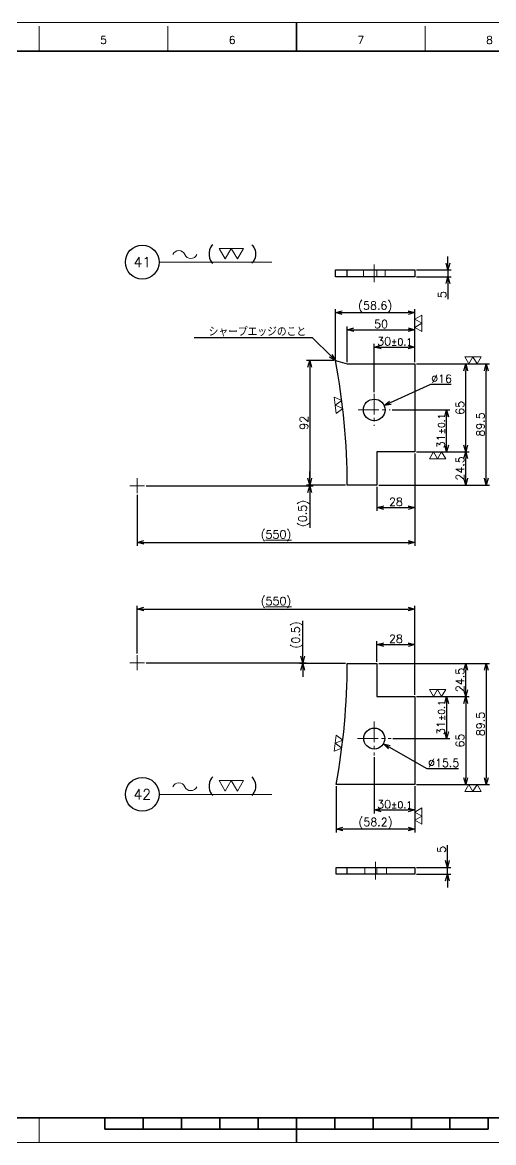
# Model space of a CAD drawing. Header units: millimetres. Extents: x -211 to 1235, y -11 to 828.
# Drawn here: x 404 to 752, y 0 to 828 of the extents above; entities that cross this region are included whole.
import ezdxf
from ezdxf import colors
from ezdxf.entities.mleader import LeaderData, LeaderLine
from ezdxf.enums import TextEntityAlignment as Align
from ezdxf.math import Vec2, Vec3

# ---------------------------------------------------------------- set-up
doc = ezdxf.new("R2010")
doc.units = ezdxf.units.MM
doc.header["$LTSCALE"] = 0.8
doc.header["$PDMODE"] = 99
doc.header["$PDSIZE"] = 1
doc.linetypes.add('CENTER2', pattern=[28.575, 19.05, -3.175, 3.175, -3.175])
doc.linetypes.add('HIDDEN', pattern=[9.525, 6.35, -3.175])
for name, color, linetype, lineweight in [('04_HIDDEN', 2, 'HIDDEN', 13), ('05_CENTER', 4, 'CENTER2', 13), ('07_TEXT', 3, 'Continuous', 13), ('08_DIM', 3, 'Continuous', 13), ('90_FRAME', 5, 'Continuous', 35)]:
    doc.layers.add(name, color=color, linetype=linetype, lineweight=lineweight)
doc.layers.add('91_BLANK', color=5, linetype='Continuous', lineweight=0, plot=False)
doc.styles.add('KSS_TXT', font='txt.shx', dxfattribs={"bigfont": 'extfont2.shx'})
doc.styles.get("Standard").update_dxf_attribs({"font": 'txt.shx', "bigfont": 'extfont2.shx'})
doc.dimstyles.new('KSS_DIM', dxfattribs={"dimscale": 2, "dimtxt": 3, "dimasz": 2.5, "dimexe": 1.25, "dimexo": 0.625, "dimtad": 1, "dimdsep": 46, "dimtxsty": 'KSS_TXT', "dimblk": 'OPEN30', "dimcen": 0, "dimazin": 2, "dimtfac": 0.75, "dimtmove": 0, "dimatfit": 3, "dimldrblk": 'OPEN30', "dimfxl": 1.25, "dimtolj": 1, "dimarcsym": 0})
doc.dimstyles.new('KSS_DIM$3', dxfattribs={"dimscale": 2, "dimtxt": 3, "dimasz": 2.5, "dimexe": 1.25, "dimexo": 0.625, "dimtad": 1, "dimtih": 1, "dimtoh": 1, "dimdsep": 46, "dimtxsty": 'KSS_TXT', "dimblk": 'OPEN30', "dimcen": 0, "dimazin": 2, "dimtfac": 0.75, "dimtofl": 0, "dimtmove": 0, "dimatfit": 3, "dimldrblk": 'OPEN30', "dimfxl": 1.25, "dimtolj": 1, "dimarcsym": 0})

# ---------------------------------------------------------------- blocks, each defined once
blk = doc.blocks.new('_Open30')
at = {"color": 0, "linetype": 'ByBlock', "lineweight": -2}
for p, q in [((-1, 0.27), (0, 0)), ((0, 0), (-1, -0.27)), ((0, 0), (-1, 0))]:
    blk.add_line(p, q, dxfattribs=at)
blk = doc.blocks.new('*D162')
at = {"layer": '08_DIM', "color": 0, "lineweight": -2, "transparency": 16777216}
for p, q in [((693.83, 509.13), (693.83, 466.73)), ((665.83, 484.63), (665.83, 466.73)), ((670.83, 469.23), (688.83, 469.23))]:
    blk.add_line(p, q, dxfattribs=at)
at = {"layer": 'Defpoints', "color": 0, "transparency": 16777216}
for p in [(693.83, 510.38), (665.83, 485.88), (693.83, 469.23)]:
    blk.add_point(p, dxfattribs=at)
at = {"layer": '08_DIM', "color": 0, "lineweight": -2, "transparency": 16777216, "xscale": 5, "yscale": 5, "zscale": 5, "rotation": 180}
blk.add_blockref('_Open30', (665.83, 469.23), dxfattribs=at)
at = {"layer": '08_DIM', "color": 0, "lineweight": -2, "transparency": 16777216, "xscale": 5, "yscale": 5, "zscale": 5}
blk.add_blockref('_Open30', (693.83, 469.23), dxfattribs=at)
at = {"layer": '08_DIM', "color": 0, "transparency": 16777216, "insert": (679.83, 473.48), "char_height": 6, "attachment_point": 5, "style": 'KSS_TXT'}
blk.add_mtext('\\A1;28', dxfattribs=at)
blk = doc.blocks.new('*D163')
at = {"layer": '08_DIM', "color": 0, "lineweight": -2, "transparency": 16777216}
for p, q in [((695.08, 510.38), (733.91, 510.38)), ((731.41, 490.88), (731.41, 505.38)), ((667.08, 485.88), (733.91, 485.88))]:
    blk.add_line(p, q, dxfattribs=at)
at = {"layer": 'Defpoints', "color": 0, "transparency": 16777216}
for p in [(693.83, 510.38), (731.41, 510.38), (665.83, 485.88)]:
    blk.add_point(p, dxfattribs=at)
at = {"layer": '08_DIM', "color": 0, "lineweight": -2, "transparency": 16777216, "xscale": 5, "yscale": 5, "zscale": 5}
for p, rotation in [((731.41, 510.38), 90), ((731.41, 485.88), 270)]:
    blk.add_blockref('_Open30', p, dxfattribs=dict(at, rotation=rotation))
at = {"layer": '08_DIM', "color": 0, "transparency": 16777216, "insert": (727.15, 498.13), "char_height": 6, "attachment_point": 5, "rotation": 90, "style": 'KSS_TXT'}
blk.add_mtext('\\A1;24.5', dxfattribs=at)
blk = doc.blocks.new('*D164')
at = {"layer": '08_DIM', "color": 0, "lineweight": -2, "transparency": 16777216}
for p, q in [((676.92, 541.38), (719.76, 541.38)), ((717.26, 515.38), (717.26, 536.38)), ((695.08, 510.38), (719.76, 510.38))]:
    blk.add_line(p, q, dxfattribs=at)
at = {"layer": 'Defpoints', "color": 0, "transparency": 16777216}
for p in [(675.67, 541.38), (717.26, 541.38), (693.83, 510.38)]:
    blk.add_point(p, dxfattribs=at)
at = {"layer": '08_DIM', "color": 0, "lineweight": -2, "transparency": 16777216, "xscale": 5, "yscale": 5, "zscale": 5}
for p, rotation in [((717.26, 541.38), 90), ((717.26, 510.38), 270)]:
    blk.add_blockref('_Open30', p, dxfattribs=dict(at, rotation=rotation))
at = {"layer": '08_DIM', "color": 0, "transparency": 16777216, "insert": (713.01, 525.88), "char_height": 6, "attachment_point": 5, "rotation": 90, "style": 'KSS_TXT'}
blk.add_mtext('31{\\H5.000000;%%p0.1}', dxfattribs=at)
blk = doc.blocks.new('*D165')
at = {"layer": '08_DIM', "color": 0, "lineweight": -2, "transparency": 16777216}
for p, q in [((695.08, 575.38), (733.91, 575.38)), ((731.41, 515.38), (731.41, 570.38)), ((695.08, 510.38), (733.91, 510.38))]:
    blk.add_line(p, q, dxfattribs=at)
at = {"layer": 'Defpoints', "color": 0, "transparency": 16777216}
for p in [(693.83, 575.38), (731.41, 575.38), (693.83, 510.38)]:
    blk.add_point(p, dxfattribs=at)
at = {"layer": '08_DIM', "color": 0, "lineweight": -2, "transparency": 16777216, "xscale": 5, "yscale": 5, "zscale": 5}
for p, rotation in [((731.41, 575.38), 90), ((731.41, 510.38), 270)]:
    blk.add_blockref('_Open30', p, dxfattribs=dict(at, rotation=rotation))
at = {"layer": '08_DIM', "color": 0, "transparency": 16777216, "insert": (727.15, 542.88), "char_height": 6, "attachment_point": 5, "rotation": 90, "style": 'KSS_TXT'}
blk.add_mtext('\\A1;65', dxfattribs=at)
blk = doc.blocks.new('p1ba02')
for p, q in [((-1.5, 2.6), (1.5, 2.6)), ((0, 0), (-1.5, 2.6)), ((1.5, 2.6), (0, 0)), ((3, 0), (1.5, 2.6)), ((1.5, 2.6), (4.5, 2.6)), ((4.5, 2.6), (3, 0))]:
    blk.add_line(p, q)
blk = doc.blocks.new('*D166')
at = {"layer": '08_DIM', "color": 0, "lineweight": -2, "transparency": 16777216}
for p, q in [((695.08, 575.38), (749.03, 575.38)), ((746.53, 490.88), (746.53, 570.38)), ((667.08, 485.88), (749.03, 485.88))]:
    blk.add_line(p, q, dxfattribs=at)
at = {"layer": 'Defpoints', "color": 0, "transparency": 16777216}
for p in [(693.83, 575.38), (746.53, 575.38), (665.83, 485.88)]:
    blk.add_point(p, dxfattribs=at)
at = {"layer": '08_DIM', "color": 0, "lineweight": -2, "transparency": 16777216, "xscale": 5, "yscale": 5, "zscale": 5}
for p, rotation in [((746.53, 575.38), 90), ((746.53, 485.88), 270)]:
    blk.add_blockref('_Open30', p, dxfattribs=dict(at, rotation=rotation))
at = {"layer": '08_DIM', "color": 0, "transparency": 16777216, "insert": (742.27, 530.63), "char_height": 6, "attachment_point": 5, "rotation": 90, "style": 'KSS_TXT'}
blk.add_mtext('\\A1;89.5', dxfattribs=at)
blk = doc.blocks.new('*D167')
at = {"layer": '08_DIM', "color": 0, "lineweight": -2, "transparency": 16777216}
for p, q in [((663.83, 554.48), (663.83, 590.35)), ((668.83, 587.85), (688.83, 587.85)), ((693.83, 576.63), (693.83, 590.35))]:
    blk.add_line(p, q, dxfattribs=at)
at = {"layer": 'Defpoints', "color": 0, "transparency": 16777216}
for p in [(693.83, 587.85), (693.83, 575.38), (663.83, 553.23)]:
    blk.add_point(p, dxfattribs=at)
at = {"layer": '08_DIM', "color": 0, "lineweight": -2, "transparency": 16777216, "xscale": 5, "yscale": 5, "zscale": 5, "rotation": 180}
blk.add_blockref('_Open30', (663.83, 587.85), dxfattribs=at)
at = {"layer": '08_DIM', "color": 0, "lineweight": -2, "transparency": 16777216, "xscale": 5, "yscale": 5, "zscale": 5}
blk.add_blockref('_Open30', (693.83, 587.85), dxfattribs=at)
at = {"layer": '08_DIM', "color": 0, "transparency": 16777216, "insert": (678.83, 592.1), "char_height": 6, "attachment_point": 5, "style": 'KSS_TXT'}
blk.add_mtext('30{\\H5.000000;%%p0.1}', dxfattribs=at)
blk = doc.blocks.new('*D168')
at = {"layer": '08_DIM', "color": 0, "lineweight": -2, "transparency": 16777216}
for p, q in [((643.83, 576.63), (643.83, 603.12)), ((648.83, 600.62), (688.83, 600.62)), ((693.83, 576.63), (693.83, 603.12))]:
    blk.add_line(p, q, dxfattribs=at)
at = {"layer": 'Defpoints', "color": 0, "transparency": 16777216}
for p in [(693.83, 600.62), (643.83, 575.38), (693.83, 575.38)]:
    blk.add_point(p, dxfattribs=at)
at = {"layer": '08_DIM', "color": 0, "lineweight": -2, "transparency": 16777216, "xscale": 5, "yscale": 5, "zscale": 5, "rotation": 180}
blk.add_blockref('_Open30', (643.83, 600.62), dxfattribs=at)
at = {"layer": '08_DIM', "color": 0, "lineweight": -2, "transparency": 16777216, "xscale": 5, "yscale": 5, "zscale": 5}
blk.add_blockref('_Open30', (693.83, 600.62), dxfattribs=at)
at = {"layer": '08_DIM', "color": 0, "transparency": 16777216, "insert": (668.83, 604.87), "char_height": 6, "attachment_point": 5, "style": 'KSS_TXT'}
blk.add_mtext('\\A1;50', dxfattribs=at)
blk = doc.blocks.new('*D169')
at = {"layer": '08_DIM', "color": 0, "lineweight": -2, "transparency": 16777216}
for p, q in [((616.14, 490.88), (616.14, 495.88)), ((495.42, 485.38), (618.64, 485.38)), ((642.58, 485.88), (613.64, 485.88)), ((616.14, 485.88), (616.14, 485.38)), ((616.14, 480.38), (616.14, 454.34))]:
    blk.add_line(p, q, dxfattribs=at)
at = {"layer": 'Defpoints', "color": 0, "transparency": 16777216}
for p in [(494.17, 485.38), (616.14, 485.38), (643.83, 485.88)]:
    blk.add_point(p, dxfattribs=at)
at = {"layer": '08_DIM', "color": 0, "lineweight": -2, "transparency": 16777216, "xscale": 5, "yscale": 5, "zscale": 5}
for p, rotation in [((616.14, 485.88), 270), ((616.14, 485.38), 90)]:
    blk.add_blockref('_Open30', p, dxfattribs=dict(at, rotation=rotation))
at = {"layer": '08_DIM', "color": 0, "transparency": 16777216, "insert": (611.89, 464.86), "char_height": 6, "attachment_point": 5, "rotation": 90, "style": 'KSS_TXT'}
blk.add_mtext('\\A1;(0.5)', dxfattribs=at)
blk = doc.blocks.new('*D171')
at = {"layer": '08_DIM', "color": 0, "lineweight": -2, "transparency": 16777216}
for p, q in [((635.19, 579.13), (635.19, 615.79)), ((640.19, 613.29), (688.83, 613.29)), ((693.83, 576.63), (693.83, 615.79))]:
    blk.add_line(p, q, dxfattribs=at)
at = {"layer": 'Defpoints', "color": 0, "transparency": 16777216}
for p in [(693.83, 613.29), (635.19, 577.88), (693.83, 575.38)]:
    blk.add_point(p, dxfattribs=at)
at = {"layer": '08_DIM', "color": 0, "lineweight": -2, "transparency": 16777216, "xscale": 5, "yscale": 5, "zscale": 5, "rotation": 180}
blk.add_blockref('_Open30', (635.19, 613.29), dxfattribs=at)
at = {"layer": '08_DIM', "color": 0, "lineweight": -2, "transparency": 16777216, "xscale": 5, "yscale": 5, "zscale": 5}
blk.add_blockref('_Open30', (693.83, 613.29), dxfattribs=at)
at = {"layer": '08_DIM', "color": 0, "transparency": 16777216, "insert": (664.51, 617.54), "char_height": 6, "attachment_point": 5, "style": 'KSS_TXT'}
blk.add_mtext('\\A1;(58.6)', dxfattribs=at)
blk = doc.blocks.new('*D170')
at = {"layer": '08_DIM', "color": 0, "lineweight": -2, "transparency": 16777216}
for p, q in [((633.94, 577.88), (613.64, 577.88)), ((616.14, 572.88), (616.14, 490.88)), ((642.58, 485.88), (613.64, 485.88))]:
    blk.add_line(p, q, dxfattribs=at)
at = {"layer": 'Defpoints', "color": 0, "transparency": 16777216}
for p in [(635.19, 577.88), (616.14, 485.88), (643.83, 485.88)]:
    blk.add_point(p, dxfattribs=at)
at = {"layer": '08_DIM', "color": 0, "lineweight": -2, "transparency": 16777216, "xscale": 5, "yscale": 5, "zscale": 5}
for p, rotation in [((616.14, 577.88), 90), ((616.14, 485.88), 270)]:
    blk.add_blockref('_Open30', p, dxfattribs=dict(at, rotation=rotation))
at = {"layer": '08_DIM', "color": 0, "transparency": 16777216, "insert": (611.89, 531.88), "char_height": 6, "attachment_point": 5, "rotation": 90, "style": 'KSS_TXT'}
blk.add_mtext('\\A1;92', dxfattribs=at)
blk = doc.blocks.new('*D172')
at = {"layer": '08_DIM', "color": 0, "lineweight": -2, "transparency": 16777216}
for p, q in [((693.83, 509.13), (693.83, 441.05)), ((488.68, 478.64), (488.68, 441.05)), ((493.68, 443.55), (688.83, 443.55))]:
    blk.add_line(p, q, dxfattribs=at)
at = {"layer": 'Defpoints', "color": 0, "transparency": 16777216}
for p in [(693.83, 510.38), (488.68, 479.89), (693.83, 443.55)]:
    blk.add_point(p, dxfattribs=at)
at = {"layer": '08_DIM', "color": 0, "lineweight": -2, "transparency": 16777216, "xscale": 5, "yscale": 5, "zscale": 5, "rotation": 180}
blk.add_blockref('_Open30', (488.68, 443.55), dxfattribs=at)
at = {"layer": '08_DIM', "color": 0, "lineweight": -2, "transparency": 16777216, "xscale": 5, "yscale": 5, "zscale": 5}
blk.add_blockref('_Open30', (693.83, 443.55), dxfattribs=at)
at = {"layer": '08_DIM', "color": 0, "transparency": 16777216, "insert": (591.25, 448.4), "char_height": 6, "attachment_point": 5, "style": 'KSS_TXT'}
blk.add_mtext('\\A1;(\\L550)', dxfattribs=at)
blk = doc.blocks.new('*D173')
at = {"layer": '08_DIM', "color": 0, "lineweight": -2, "transparency": 16777216}
for p, q in [((718.24, 649.81), (718.24, 654.81)), ((695.08, 644.81), (720.74, 644.81)), ((695.08, 639.81), (720.74, 639.81)), ((718.24, 644.81), (718.24, 639.81)), ((718.24, 634.81), (718.24, 623.31))]:
    blk.add_line(p, q, dxfattribs=at)
at = {"layer": 'Defpoints', "color": 0, "transparency": 16777216}
for p in [(693.83, 644.81), (693.83, 639.81), (718.24, 639.81)]:
    blk.add_point(p, dxfattribs=at)
at = {"layer": '08_DIM', "color": 0, "lineweight": -2, "transparency": 16777216, "xscale": 5, "yscale": 5, "zscale": 5}
for p, rotation in [((718.24, 644.81), 270), ((718.24, 639.81), 90)]:
    blk.add_blockref('_Open30', p, dxfattribs=dict(at, rotation=rotation))
at = {"layer": '08_DIM', "color": 0, "transparency": 16777216, "insert": (713.99, 626.56), "char_height": 6, "attachment_point": 5, "rotation": 90, "style": 'KSS_TXT'}
blk.add_mtext('\\A1;5', dxfattribs=at)
blk = doc.blocks.new('*D176')
at = {"layer": '08_DIM', "color": 0, "lineweight": -2, "transparency": 16777216}
for p, q in [((665.83, 355.31), (665.83, 370.53)), ((670.83, 368.03), (688.83, 368.03)), ((693.83, 330.81), (693.83, 370.53))]:
    blk.add_line(p, q, dxfattribs=at)
at = {"layer": 'Defpoints', "color": 0, "transparency": 16777216}
for p in [(693.83, 368.03), (665.83, 354.06), (693.83, 329.56)]:
    blk.add_point(p, dxfattribs=at)
at = {"layer": '08_DIM', "color": 0, "lineweight": -2, "transparency": 16777216, "xscale": 5, "yscale": 5, "zscale": 5, "rotation": 180}
blk.add_blockref('_Open30', (665.83, 368.03), dxfattribs=at)
at = {"layer": '08_DIM', "color": 0, "lineweight": -2, "transparency": 16777216, "xscale": 5, "yscale": 5, "zscale": 5}
blk.add_blockref('_Open30', (693.83, 368.03), dxfattribs=at)
at = {"layer": '08_DIM', "color": 0, "transparency": 16777216, "insert": (679.83, 372.28), "char_height": 6, "attachment_point": 5, "style": 'KSS_TXT'}
blk.add_mtext('\\A1;28', dxfattribs=at)
blk = doc.blocks.new('*D177')
at = {"layer": '08_DIM', "color": 0, "lineweight": -2, "transparency": 16777216}
for p, q in [((667.08, 354.06), (733.91, 354.06)), ((731.41, 334.56), (731.41, 349.06)), ((695.08, 329.56), (733.91, 329.56))]:
    blk.add_line(p, q, dxfattribs=at)
at = {"layer": 'Defpoints', "color": 0, "transparency": 16777216}
for p in [(665.83, 354.06), (731.41, 354.06), (693.83, 329.56)]:
    blk.add_point(p, dxfattribs=at)
at = {"layer": '08_DIM', "color": 0, "lineweight": -2, "transparency": 16777216, "xscale": 5, "yscale": 5, "zscale": 5}
for p, rotation in [((731.41, 354.06), 90), ((731.41, 329.56), 270)]:
    blk.add_blockref('_Open30', p, dxfattribs=dict(at, rotation=rotation))
at = {"layer": '08_DIM', "color": 0, "transparency": 16777216, "insert": (727.15, 341.81), "char_height": 6, "attachment_point": 5, "rotation": 90, "style": 'KSS_TXT'}
blk.add_mtext('\\A1;24.5', dxfattribs=at)
blk = doc.blocks.new('*D178')
at = {"layer": '08_DIM', "color": 0, "lineweight": -2, "transparency": 16777216}
for p, q in [((695.08, 329.56), (733.91, 329.56)), ((731.41, 324.56), (731.41, 269.56)), ((695.08, 264.56), (733.91, 264.56))]:
    blk.add_line(p, q, dxfattribs=at)
at = {"layer": 'Defpoints', "color": 0, "transparency": 16777216}
for p in [(693.83, 329.56), (693.83, 264.56), (731.41, 264.56)]:
    blk.add_point(p, dxfattribs=at)
at = {"layer": '08_DIM', "color": 0, "lineweight": -2, "transparency": 16777216, "xscale": 5, "yscale": 5, "zscale": 5}
for p, rotation in [((731.41, 329.56), 90), ((731.41, 264.56), 270)]:
    blk.add_blockref('_Open30', p, dxfattribs=dict(at, rotation=rotation))
at = {"layer": '08_DIM', "color": 0, "transparency": 16777216, "insert": (727.15, 297.06), "char_height": 6, "attachment_point": 5, "rotation": 90, "style": 'KSS_TXT'}
blk.add_mtext('\\A1;65', dxfattribs=at)
blk = doc.blocks.new('*D179')
at = {"layer": '08_DIM', "color": 0, "lineweight": -2, "transparency": 16777216}
for p, q in [((695.08, 329.56), (719.76, 329.56)), ((717.26, 324.56), (717.26, 303.56)), ((677.55, 298.56), (719.76, 298.56))]:
    blk.add_line(p, q, dxfattribs=at)
at = {"layer": 'Defpoints', "color": 0, "transparency": 16777216}
for p in [(693.83, 329.56), (676.3, 298.56), (717.26, 298.56)]:
    blk.add_point(p, dxfattribs=at)
at = {"layer": '08_DIM', "color": 0, "lineweight": -2, "transparency": 16777216, "xscale": 5, "yscale": 5, "zscale": 5}
for p, rotation in [((717.26, 329.56), 90), ((717.26, 298.56), 270)]:
    blk.add_blockref('_Open30', p, dxfattribs=dict(at, rotation=rotation))
at = {"layer": '08_DIM', "color": 0, "transparency": 16777216, "insert": (713.01, 314.06), "char_height": 6, "attachment_point": 5, "rotation": 90, "style": 'KSS_TXT'}
blk.add_mtext('31{\\H5.000000;%%p0.1}', dxfattribs=at)
blk = doc.blocks.new('*D180')
at = {"layer": '08_DIM', "color": 0, "lineweight": -2, "transparency": 16777216}
for p, q in [((667.08, 354.06), (749.03, 354.06)), ((746.53, 349.06), (746.53, 269.56)), ((695.08, 264.56), (749.03, 264.56))]:
    blk.add_line(p, q, dxfattribs=at)
at = {"layer": 'Defpoints', "color": 0, "transparency": 16777216}
for p in [(665.83, 354.06), (693.83, 264.56), (746.53, 264.56)]:
    blk.add_point(p, dxfattribs=at)
at = {"layer": '08_DIM', "color": 0, "lineweight": -2, "transparency": 16777216, "xscale": 5, "yscale": 5, "zscale": 5}
for p, rotation in [((746.53, 354.06), 90), ((746.53, 264.56), 270)]:
    blk.add_blockref('_Open30', p, dxfattribs=dict(at, rotation=rotation))
at = {"layer": '08_DIM', "color": 0, "transparency": 16777216, "insert": (742.27, 309.31), "char_height": 6, "attachment_point": 5, "rotation": 90, "style": 'KSS_TXT'}
blk.add_mtext('\\A1;89.5', dxfattribs=at)
blk = doc.blocks.new('*D181')
at = {"layer": '08_DIM', "color": 0, "lineweight": -2, "transparency": 16777216}
for p, q in [((635.66, 263.31), (635.66, 229.11)), ((693.83, 263.31), (693.83, 229.11)), ((688.83, 231.61), (640.66, 231.61))]:
    blk.add_line(p, q, dxfattribs=at)
at = {"layer": 'Defpoints', "color": 0, "transparency": 16777216}
for p in [(635.66, 264.56), (693.83, 264.56), (635.66, 231.61)]:
    blk.add_point(p, dxfattribs=at)
at = {"layer": '08_DIM', "color": 0, "lineweight": -2, "transparency": 16777216, "xscale": 5, "yscale": 5, "zscale": 5, "rotation": 180}
blk.add_blockref('_Open30', (635.66, 231.61), dxfattribs=at)
at = {"layer": '08_DIM', "color": 0, "lineweight": -2, "transparency": 16777216, "xscale": 5, "yscale": 5, "zscale": 5}
blk.add_blockref('_Open30', (693.83, 231.61), dxfattribs=at)
at = {"layer": '08_DIM', "color": 0, "transparency": 16777216, "insert": (664.74, 235.87), "char_height": 6, "attachment_point": 5, "style": 'KSS_TXT'}
blk.add_mtext('\\A1;(58.2)', dxfattribs=at)
blk = doc.blocks.new('*D182')
at = {"layer": '08_DIM', "color": 0, "lineweight": -2, "transparency": 16777216}
for p, q in [((663.83, 284.84), (663.83, 243.27)), ((693.83, 263.31), (693.83, 243.27)), ((668.83, 245.77), (688.83, 245.77))]:
    blk.add_line(p, q, dxfattribs=at)
at = {"layer": 'Defpoints', "color": 0, "transparency": 16777216}
for p in [(663.83, 286.09), (693.83, 264.56), (693.83, 245.77)]:
    blk.add_point(p, dxfattribs=at)
at = {"layer": '08_DIM', "color": 0, "lineweight": -2, "transparency": 16777216, "xscale": 5, "yscale": 5, "zscale": 5, "rotation": 180}
blk.add_blockref('_Open30', (663.83, 245.77), dxfattribs=at)
at = {"layer": '08_DIM', "color": 0, "lineweight": -2, "transparency": 16777216, "xscale": 5, "yscale": 5, "zscale": 5}
blk.add_blockref('_Open30', (693.83, 245.77), dxfattribs=at)
at = {"layer": '08_DIM', "color": 0, "transparency": 16777216, "insert": (678.83, 250.02), "char_height": 6, "attachment_point": 5, "style": 'KSS_TXT'}
blk.add_mtext('30{\\H5.000000;%%p0.1}', dxfattribs=at)
blk = doc.blocks.new('*D183')
at = {"layer": '08_DIM', "color": 0, "lineweight": -2, "transparency": 16777216}
for p, q in [((611.04, 359.56), (611.04, 385.61)), ((495.42, 354.56), (613.54, 354.56)), ((642.58, 354.06), (608.54, 354.06)), ((611.04, 354.06), (611.04, 354.56)), ((611.04, 349.06), (611.04, 344.06))]:
    blk.add_line(p, q, dxfattribs=at)
at = {"layer": 'Defpoints', "color": 0, "transparency": 16777216}
for p in [(494.17, 354.56), (611.04, 354.56), (643.83, 354.06)]:
    blk.add_point(p, dxfattribs=at)
at = {"layer": '08_DIM', "color": 0, "lineweight": -2, "transparency": 16777216, "xscale": 5, "yscale": 5, "zscale": 5}
for p, rotation in [((611.04, 354.56), 270), ((611.04, 354.06), 90)]:
    blk.add_blockref('_Open30', p, dxfattribs=dict(at, rotation=rotation))
at = {"layer": '08_DIM', "color": 0, "transparency": 16777216, "insert": (606.79, 375.09), "char_height": 6, "attachment_point": 5, "rotation": 90, "style": 'KSS_TXT'}
blk.add_mtext('\\A1;(0.5)', dxfattribs=at)
blk = doc.blocks.new('*D184')
at = {"layer": '08_DIM', "color": 0, "lineweight": -2, "transparency": 16777216}
for p, q in [((488.68, 361.31), (488.68, 396.73)), ((493.68, 394.23), (688.83, 394.23)), ((693.83, 330.81), (693.83, 396.73))]:
    blk.add_line(p, q, dxfattribs=at)
at = {"layer": 'Defpoints', "color": 0, "transparency": 16777216}
for p in [(693.83, 394.23), (488.68, 360.06), (693.83, 329.56)]:
    blk.add_point(p, dxfattribs=at)
at = {"layer": '08_DIM', "color": 0, "lineweight": -2, "transparency": 16777216, "xscale": 5, "yscale": 5, "zscale": 5, "rotation": 180}
blk.add_blockref('_Open30', (488.68, 394.23), dxfattribs=at)
at = {"layer": '08_DIM', "color": 0, "lineweight": -2, "transparency": 16777216, "xscale": 5, "yscale": 5, "zscale": 5}
blk.add_blockref('_Open30', (693.83, 394.23), dxfattribs=at)
at = {"layer": '08_DIM', "color": 0, "transparency": 16777216, "insert": (591.25, 399.09), "char_height": 6, "attachment_point": 5, "style": 'KSS_TXT'}
blk.add_mtext('\\A1;(\\L550)', dxfattribs=at)
blk = doc.blocks.new('AM_BALLOON1')
at = {"transparency": 16777216}
blk.add_circle((0, 0), 5, dxfattribs=at)
blk.add_attdef('B_NUMBER', text='', height=3, dxfattribs=at).set_placement((0, 0), align=Align.MIDDLE_CENTER)
blk = doc.blocks.new('_OPEN')
at = {"color": 0, "linetype": 'ByBlock'}
for p, q in [((-1, 0.17), (0, 0)), ((0, 0), (-1, -0.17)), ((0, 0), (-1, 0))]:
    blk.add_line(p, q, dxfattribs=at)
blk = doc.blocks.new('p1ba05')
for centre, start, end in [((-2.95, 0.29), 24.2276, 155.5758), ((0, 1.62), 204.2276, 335.5758)]:
    blk.add_arc(centre, 1.62, start, end)
blk = doc.blocks.new('*D186')
at = {"layer": '08_DIM', "color": 0, "lineweight": -2, "transparency": 16777216}
for p, q in [((717.82, 208.38), (717.82, 219.88)), ((695.08, 203.38), (720.32, 203.38)), ((717.82, 198.38), (717.82, 203.38)), ((695.08, 198.38), (720.32, 198.38)), ((717.82, 193.38), (717.82, 188.38))]:
    blk.add_line(p, q, dxfattribs=at)
at = {"layer": 'Defpoints', "color": 0, "transparency": 16777216}
for p in [(693.83, 203.38), (717.82, 203.38), (693.83, 198.38)]:
    blk.add_point(p, dxfattribs=at)
at = {"layer": '08_DIM', "color": 0, "lineweight": -2, "transparency": 16777216, "xscale": 5, "yscale": 5, "zscale": 5}
for p, rotation in [((717.82, 203.38), 270), ((717.82, 198.38), 90)]:
    blk.add_blockref('_Open30', p, dxfattribs=dict(at, rotation=rotation))
at = {"layer": '08_DIM', "color": 0, "transparency": 16777216, "insert": (713.57, 216.63), "char_height": 6, "attachment_point": 5, "rotation": 90, "style": 'KSS_TXT'}
blk.add_mtext('\\A1;5', dxfattribs=at)
blk = doc.blocks.new('*D201')
at = {"layer": '08_DIM', "color": 0, "lineweight": -2, "transparency": 16777216}
for p, q in [((705.3, 560.18), (675.67, 546.75)), ((720.55, 560.18), (705.3, 560.18))]:
    blk.add_line(p, q, dxfattribs=at)
at = {"layer": 'Defpoints', "color": 0, "transparency": 16777216}
for p in [(656.54, 538.08), (671.11, 544.68)]:
    blk.add_point(p, dxfattribs=at)
at = {"layer": '08_DIM', "color": 0, "lineweight": -2, "transparency": 16777216, "xscale": 5, "yscale": 5, "zscale": 5, "rotation": 204.3828563816689}
blk.add_blockref('_Open30', (671.11, 544.68), dxfattribs=at)
at = {"layer": '08_DIM', "color": 0, "transparency": 16777216, "insert": (713.55, 564.43), "char_height": 6, "attachment_point": 5, "style": 'KSS_TXT'}
blk.add_mtext('\\A1;%%C16', dxfattribs=at)
blk = doc.blocks.new('*D203')
at = {"layer": '08_DIM', "color": 0, "lineweight": -2, "transparency": 16777216}
for p, q in [((702.83, 276.28), (674.9, 292.24)), ((726.12, 276.28), (702.83, 276.28))]:
    blk.add_line(p, q, dxfattribs=at)
at = {"layer": 'Defpoints', "color": 0, "transparency": 16777216}
for p in [(657.1, 302.41), (670.55, 294.72)]:
    blk.add_point(p, dxfattribs=at)
at = {"layer": '08_DIM', "color": 0, "lineweight": -2, "transparency": 16777216, "xscale": 5, "yscale": 5, "zscale": 5, "rotation": 150.2544597156226}
blk.add_blockref('_Open30', (670.55, 294.72), dxfattribs=at)
at = {"layer": '08_DIM', "color": 0, "transparency": 16777216, "insert": (715.1, 280.54), "char_height": 6, "attachment_point": 5, "style": 'KSS_TXT'}
blk.add_mtext('\\A1;%%C15.5', dxfattribs=at)

msp = doc.modelspace()

# ---------------------------------------------------------------- linework, layer by layer
at = {"color": 0}
for p, q in [((643.826, 639.814), (643.826, 644.814)), ((635.195, 577.883), (643.826, 575.382)), ((643.826, 575.382), (693.826, 575.382)), ((693.826, 575.382), (693.826, 510.382)), ((693.826, 510.382), (665.826, 510.382)), ((665.826, 510.382), (665.826, 485.882)), ((665.826, 485.882), (643.825, 485.882)), ((643.825, 354.065), (665.826, 354.065)), ((665.826, 354.065), (665.826, 329.565)), ((665.826, 329.565), (693.826, 329.565)), ((693.826, 329.565), (693.826, 264.565)), ((693.826, 264.565), (635.659, 264.565))]:
    msp.add_line(p, q, dxfattribs=at)
at = {"color": 9}
msp.add_line((643.825, 198.377), (643.825, 203.377), dxfattribs=at)
at = {"color": 0}
for points in [[(693.827, 639.814), (635.197, 639.814), (635.197, 644.814), (693.827, 644.814)], [(693.826, 198.377), (635.659, 198.377), (635.659, 203.377), (693.826, 203.377)]]:
    msp.add_lwpolyline(points, close=True, dxfattribs=at)
for centre, radius in [((663.826, 541.382), 8), ((663.826, 298.565), 7.75)]:
    msp.add_circle(centre, radius, dxfattribs=at)
for centre, radius, start, end in [((143.823, 485.382), 500.002, 0.057334, 10.661166), ((143.826, 354.565), 500, 349.63024, 359.942704)]:
    msp.add_arc(centre, radius, start, end, dxfattribs=at)
at = {"layer": '04_HIDDEN'}
for p, q in [((655.828, 639.814), (655.828, 644.814)), ((671.828, 639.814), (671.828, 644.814)), ((656.826, 198.377), (656.826, 203.377)), ((672.826, 198.377), (672.826, 203.377))]:
    msp.add_line(p, q, dxfattribs=at)
at = {"layer": '04_HIDDEN', "color": 9}
for p, q in [((665.827, 639.814), (665.827, 644.814)), ((665.826, 198.377), (665.826, 203.377))]:
    msp.add_line(p, q, dxfattribs=at)
at = {"layer": '05_CENTER'}
for p, q in [((663.828, 635.814), (663.828, 648.814)), ((663.826, 553.228), (663.826, 529.536)), ((651.98, 541.382), (675.671, 541.382)), ((488.68, 479.89), (488.68, 490.875)), ((494.173, 485.382), (483.188, 485.382)), ((488.68, 349.072), (488.68, 360.058)), ((494.173, 354.565), (483.188, 354.565)), ((663.826, 311.044), (663.826, 286.086)), ((651.346, 298.565), (676.305, 298.565)), ((664.826, 194.377), (664.826, 207.377))]:
    msp.add_line(p, q, dxfattribs=at)
at = {"layer": '08_DIM'}
for p, q in [((504.963, 650.611), (588.181, 650.611)), ((504.963, 257.335), (588.181, 257.335))]:
    msp.add_line(p, q, dxfattribs=at)
at = {"layer": '90_FRAME', "color": 4, "lineweight": 13}
for p, q in [((416.309, 806.5), (416.309, 824.906)), ((511.355, 806.5), (511.355, 824.906)), ((701.446, 806.5), (701.446, 824.906)), ((416.309, 0), (416.309, 18.324))]:
    msp.add_line(p, q, dxfattribs=at)
at = {"layer": '90_FRAME'}
for p, q in [((606.4, 827.746), (606.4, 806.5)), ((464.816, 9.829), (464.816, 18.324)), ((493.133, 9.829), (493.133, 18.324)), ((521.45, 9.829), (521.45, 18.324)), ((549.767, 9.829), (549.767, 18.324)), ((578.083, 9.829), (578.083, 18.324)), ((606.4, 0), (606.4, 18.324)), ((634.717, 9.829), (634.717, 18.324)), ((663.034, 9.829), (663.034, 18.324)), ((691.351, 9.829), (691.351, 18.324)), ((719.668, 9.829), (719.668, 18.324)), ((747.984, 9.829), (747.984, 18.324)), ((464.816, 9.829), (747.984, 9.829))]:
    msp.add_line(p, q, dxfattribs=at)
msp.add_lwpolyline([(55.161, 18.324), (1157.639, 18.324), (1157.639, 806.5), (55.161, 806.5)], close=True, dxfattribs=at)
at = {"layer": '91_BLANK'}
msp.add_lwpolyline([(0, 0), (1176.045, 0), (1176.045, 827.746), (0, 827.746)], close=True, dxfattribs=at)

# ---------------------------------------------------------------- block references
at = {"layer": '08_DIM'}
for name, p, xscale, yscale, zscale in [('p1ba05', (528.282, 653.346), 3, 3, 3), ('p1ba02', (553.693, 652.995), 3, 3, 3), ('p1ba02', (739.72, 575.382), -2, 2, 2), ('p1ba02', (713.567, 329.565), -2, 2, 2), ('p1ba05', (528.282, 260.071), 3, 3, 3), ('p1ba02', (553.693, 259.72), 3, 3, 3)]:
    msp.add_blockref(name, p, dxfattribs=dict(at, xscale=xscale, yscale=yscale, zscale=zscale))
at = {"layer": '08_DIM', "yscale": 2, "zscale": 2}
for p, xscale, rotation in [((693.826, 608.419), 2, 270), ((640.556, 542.466), 2, 96.90518252860834), ((713.567, 510.382), 2, 180), ((640.556, 297.481), -2, 83.09481747139162), ((739.72, 264.565), 2, 180), ((693.826, 244.27), 2, 270)]:
    msp.add_blockref('p1ba02', p, dxfattribs=dict(at, xscale=xscale, rotation=rotation))

# ---------------------------------------------------------------- texts
at = {"layer": '07_TEXT', "style": 'KSS_TXT'}
for p in [(540.218, 652.769), (540.218, 259.494)]:
    msp.add_text('(   )', height=9, dxfattribs=at).set_placement(p)
at = {"layer": '90_FRAME', "color": 0, "lineweight": 13, "style": 'KSS_TXT'}
for s, p in [('5', (463.832, 810.166)), ('6', (558.878, 810.166)), ('7', (653.923, 810.166)), ('8', (748.968, 810.166))]:
    msp.add_text(s, height=5.68, dxfattribs=at).set_placement(p, align=Align.BOTTOM_CENTER)

# ---------------------------------------------------------------- dimensions: what is measured, and where the dimension line sits
at = {"layer": '08_DIM'}
for base, p1, p2, picture, middle in [((718.243, 639.814), (693.827, 644.814), (693.827, 639.814), '*D173', (713.989, 626.564)), ((616.145, 485.882), (635.195, 577.883), (643.825, 485.882), '*D170', (611.895, 531.882)), ((731.407, 354.065), (693.826, 329.565), (665.826, 354.065), '*D177', (727.153, 341.815)), ((746.527, 264.565), (665.826, 354.065), (693.826, 264.565), '*D180', (742.273, 309.315)), ((731.407, 264.565), (693.826, 329.565), (693.826, 264.565), '*D178', (727.153, 297.065)), ((717.823, 203.377), (693.826, 198.377), (693.826, 203.377), '*D186', (713.568, 216.627))]:
    dim = msp.add_linear_dim(base=base, p1=p1, p2=p2, angle=90, dimstyle='KSS_DIM', dxfattribs=at)
    dim.commit()
    dim.dimension.update_dxf_attribs({"geometry": picture, "text_midpoint": middle})
for base, p1, p2, text, override, picture, middle in [((693.826, 613.29), (635.195, 577.883), (693.826, 575.382), '(<>)', {"dimdec": 1, "dimarcsym": 1}, '*D171', (664.51, 617.544)), ((693.826, 443.546), (488.68, 479.89), (693.826, 510.382), '(\\L550)', {"dimarcsym": 1}, '*D172', (591.253, 448.404)), ((635.659, 231.611), (693.826, 264.565), (635.659, 264.565), '(<>)', {"dimdec": 1}, '*D181', (664.742, 235.865))]:
    dim = msp.add_linear_dim(base=base, p1=p1, p2=p2, text=text, dimstyle='KSS_DIM', override=override, dxfattribs=at)
    dim.commit()
    dim.dimension.update_dxf_attribs({"geometry": picture, "text_midpoint": middle})
for base, p1, p2, override, picture, middle in [((693.826, 600.62), (643.826, 575.382), (693.826, 575.382), {"dimarcsym": 1}, '*D168', (668.826, 604.874)), ((693.826, 587.853), (663.826, 553.228), (693.826, 575.382), {"dimpost": '', "dimtol": 1, "dimlim": 0, "dimtp": 0.1, "dimtm": 0.1, "dimtfac": 0.833333, "dimtdec": 2, "dimtolj": 0, "dimtzin": 8, "dimarcsym": 1}, '*D167', (678.826, 592.103)), ((693.826, 469.234), (665.826, 485.882), (693.826, 510.382), {"dimarcsym": 1}, '*D162', (679.826, 473.484)), ((693.826, 245.772), (663.826, 286.086), (693.826, 264.565), {"dimpost": '', "dimtol": 1, "dimlim": 0, "dimtp": 0.1, "dimtm": 0.1, "dimtfac": 0.833333, "dimtdec": 2, "dimtolj": 0, "dimtzin": 8}, '*D182', (678.826, 250.022))]:
    dim = msp.add_linear_dim(base=base, p1=p1, p2=p2, dimstyle='KSS_DIM', override=override, dxfattribs=at)
    dim.commit()
    dim.dimension.update_dxf_attribs({"geometry": picture, "text_midpoint": middle})
for base, p1, p2, override, picture, middle in [((746.527, 575.382), (665.826, 485.882), (693.826, 575.382), {"dimarcsym": 1}, '*D166', (742.273, 530.632)), ((731.407, 575.382), (693.826, 510.382), (693.826, 575.382), {"dimarcsym": 1}, '*D165', (727.153, 542.882)), ((717.255, 541.382), (693.826, 510.382), (675.671, 541.382), {"dimpost": '', "dimtol": 1, "dimlim": 0, "dimtp": 0.1, "dimtm": 0.1, "dimtfac": 0.833333, "dimtdec": 2, "dimtolj": 0, "dimtzin": 8, "dimarcsym": 1}, '*D164', (713.005, 525.882)), ((731.407, 510.382), (665.826, 485.882), (693.826, 510.382), {"dimarcsym": 1}, '*D163', (727.153, 498.132)), ((717.255, 298.565), (693.826, 329.565), (676.305, 298.565), {"dimpost": '', "dimtol": 1, "dimlim": 0, "dimtp": 0.1, "dimtm": 0.1, "dimtfac": 0.833333, "dimtdec": 2, "dimtolj": 0, "dimtzin": 8}, '*D179', (713.005, 314.065))]:
    dim = msp.add_linear_dim(base=base, p1=p1, p2=p2, angle=90, dimstyle='KSS_DIM', override=override, dxfattribs=at)
    dim.commit()
    dim.dimension.update_dxf_attribs({"geometry": picture, "text_midpoint": middle})
for p1, p2, override, picture, middle in [((656.539, 538.08), (671.112, 544.685), {"dimpost": '%%C<>', "dimtix": 1, "dimarcsym": 1}, '*D201', (713.551, 560.182)), ((657.097, 302.41), (670.554, 294.72), {"dimpost": '%%C<>', "dimtix": 1}, '*D203', (715.099, 276.277))]:
    dim = msp.add_diameter_dim_2p(p1=p1, p2=p2, dimstyle='KSS_DIM$3', override=override, dxfattribs=at)
    dim.commit()
    dim.dimension.update_dxf_attribs({"geometry": picture, "text_midpoint": middle, "dimtype": 163})
dim = msp.add_linear_dim(base=(616.145, 485.382), p1=(643.825, 485.882), p2=(494.173, 485.382), angle=90, text='(<>)', dimstyle='KSS_DIM', override={"dimarcsym": 1}, dxfattribs=at)
dim.commit()
dim.dimension.update_dxf_attribs({"geometry": '*D169', "text_midpoint": (611.891, 464.861)})
dim = msp.add_linear_dim(base=(693.826, 394.227), p1=(488.68, 360.058), p2=(693.826, 329.565), text='(\\L550)', dimstyle='KSS_DIM', dxfattribs=at)
dim.commit()
dim.dimension.update_dxf_attribs({"geometry": '*D184', "text_midpoint": (591.253, 399.086)})
dim = msp.add_linear_dim(base=(611.045, 354.565), p1=(643.825, 354.065), p2=(494.173, 354.565), angle=90, text='(<>)', dimstyle='KSS_DIM', dxfattribs=at)
dim.commit()
dim.dimension.update_dxf_attribs({"geometry": '*D183', "text_midpoint": (606.791, 375.086)})
dim = msp.add_linear_dim(base=(693.826, 368.026), p1=(665.826, 354.065), p2=(693.826, 329.565), dimstyle='KSS_DIM', dxfattribs=at)
dim.commit()
dim.dimension.update_dxf_attribs({"geometry": '*D176', "text_midpoint": (679.826, 372.276)})

# ---------------------------------------------------------------- leaders
ml = msp.add_multileader_block('Standard', dxfattribs=at)
ml.set_content('AM_BALLOON1', color=256, scale=2.5)
ml.set_attribute('B_NUMBER', '41', width=0)
ml.set_leader_properties(color=256, linetype='ByLayer', lineweight=-1)
ml.set_arrow_properties(name='OPEN')
ml.build(insert=Vec2(0, 0))
ml.multileader.update_dxf_attribs({"leader_type": 0, "has_dogleg": 0, "text_right_attachment_type": 6, "dogleg_length": 0, "arrow_head_size": 5, "scale": 2.5, "block_connection_type": 1})
ctx = ml.context
ctx.base_point, ctx.scale, ctx.char_height, ctx.arrow_head_size, ctx.landing_gap_size, ctx.plane_origin = Vec3(492.448, 650.621), 2.5, 10, 5, 5, Vec3(492.448, 650.621)
ctx.right_attachment, ctx.attachment_type = 6, 1
notes = []
notes.append((ctx, [(0, (0, 0, 0), (0, 0), (1, 0), 1, [])]))
ctx.block.insert = Vec3(492.448, 650.621)
ml = msp.add_multileader_block('Standard', dxfattribs=at)
ml.set_content('AM_BALLOON1', color=256, scale=2.5)
ml.set_attribute('B_NUMBER', '43', width=0)
ml.set_leader_properties(color=256, linetype='ByLayer', lineweight=-1)
ml.set_arrow_properties(name='OPEN')
ml.build(insert=Vec2(0, 0))
ml.multileader.update_dxf_attribs({"leader_type": 0, "has_dogleg": 0, "text_right_attachment_type": 6, "dogleg_length": 0, "arrow_head_size": 5, "scale": 2.5, "block_connection_type": 1})
ctx = ml.context
ctx.base_point, ctx.scale, ctx.char_height, ctx.arrow_head_size, ctx.landing_gap_size, ctx.plane_origin = Vec3(845.36, 650.621), 2.5, 10, 5, 5, Vec3(845.36, 650.621)
ctx.right_attachment, ctx.attachment_type = 6, 1
notes.append((ctx, [(0, (0, 0, 0), (0, 0), (1, 0), 1, [])]))
ctx.block.insert = Vec3(845.36, 650.621)
ml = msp.add_multileader_mtext('Standard', dxfattribs=at)
ml.set_content('シャープエッジのこと', color=256)
ml.set_leader_properties()
ml.set_arrow_properties(name='OPEN30')
ml.build(insert=Vec2(0, 0))
ml.multileader.update_dxf_attribs({"text_left_attachment_type": 6, "text_right_attachment_type": 6, "dogleg_length": 0.36, "arrow_head_size": 5, "scale": 2})
ctx = ml.context
ctx.base_point, ctx.scale, ctx.char_height, ctx.arrow_head_size, ctx.landing_gap_size, ctx.plane_origin = Vec3(539.064, 594.712), 2, 6, 5, 4, Vec3(635.195, 577.883)
ctx.left_attachment, ctx.right_attachment, ctx.text_align_type = 6, 6, 2
notes.append((ctx, [(0, (1, 1, 0), (618.184, 594.712), (-1, 0), 0.72, [(0, [(635.195, 577.883)], 0, [])])]))
ctx.mtext.insert, ctx.mtext.alignment, ctx.mtext.flow_direction = Vec3(613.464, 601.912), 3, 5
ml = msp.add_multileader_block('Standard', dxfattribs=at)
ml.set_content('AM_BALLOON1', color=256, scale=2.5)
ml.set_attribute('B_NUMBER', '42', width=0)
ml.set_leader_properties(color=256, linetype='ByLayer', lineweight=-1)
ml.set_arrow_properties(name='OPEN')
ml.build(insert=Vec2(0, 0))
ml.multileader.update_dxf_attribs({"leader_type": 0, "has_dogleg": 0, "text_right_attachment_type": 6, "dogleg_length": 0, "arrow_head_size": 5, "scale": 2.5, "block_connection_type": 1})
ctx = ml.context
ctx.base_point, ctx.scale, ctx.char_height, ctx.arrow_head_size, ctx.landing_gap_size, ctx.plane_origin = Vec3(492.448, 257.345), 2.5, 10, 5, 5, Vec3(492.448, 257.345)
ctx.right_attachment, ctx.attachment_type = 6, 1
notes.append((ctx, [(0, (0, 0, 0), (0, 0), (1, 0), 1, [])]))
ctx.block.insert = Vec3(492.448, 257.345)
for ctx, leaders in notes:
    for number, flags, end, landing, length, lines in leaders:
        leader = LeaderData()
        leader.index, (leader.has_last_leader_line, leader.has_dogleg_vector, leader.attachment_direction) = number, flags
        leader.last_leader_point, leader.dogleg_vector, leader.dogleg_length = Vec3(end), Vec3(landing), length
        for number, points, colour, breaks in lines:
            line = LeaderLine()
            line.index, line.vertices, line.color, line.breaks = number, Vec3.list(points), colors.encode_raw_color(colour), breaks
            leader.lines.append(line)
        ctx.leaders.append(leader)

doc.saveas('drawing.dxf')
